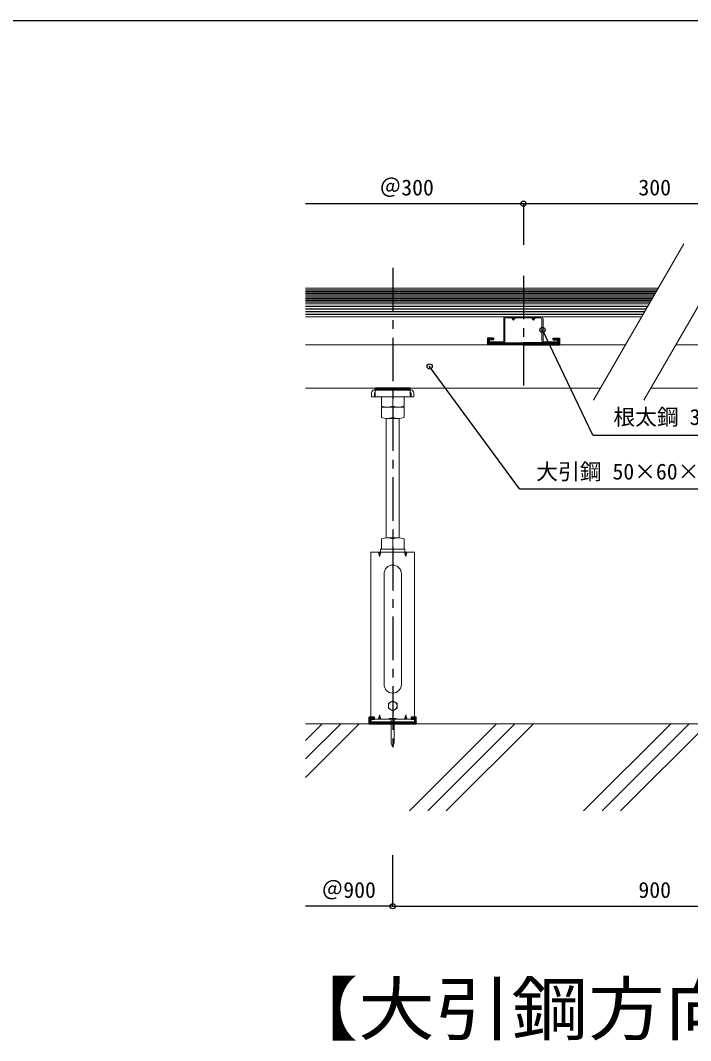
# Model space of a CAD drawing. Units: millimetres, scale not verified. Extents: x -2066 to 2059, y -1474 to 1400.
# Drawn here: x 38 to 807, y 229 to 1400 of the extents above; entities that cross this region are included whole.
import ezdxf
from ezdxf.enums import TextEntityAlignment as Align

# ---------------------------------------------------------------- set-up
doc = ezdxf.new("R2010")
doc.units = ezdxf.units.MM
doc.header["$LTSCALE"] = 10
doc.header["$PDMODE"] = 32
doc.header["$PDSIZE"] = 6
doc.linetypes.add('CHAIN1', pattern=[8, 5, -1, 1, -1])
for name, color, linetype in [('0-0_中心線', 4, 'CHAIN1'), ('0-2_太線１', 3, 'Continuous'), ('0-4_細線', 4, 'Continuous'), ('0-5_寸法', 4, 'Continuous'), ('0-6_文字', 7, 'Continuous'), ('F-1_中線', 7, 'Continuous')]:
    doc.layers.add(name, color=color, linetype=linetype)
doc.layers.add('0-1_中線', color=7, linetype='Continuous', lineweight=18)
doc.styles.add('ＭＳ ゴシック', font='')
doc.styles.get('ＭＳ ゴシック').set_extended_font_data('MS Gothic')

msp = doc.modelspace()

# ---------------------------------------------------------------- linework, layer by layer
at = {"layer": '0-0_中心線'}
for p, q in [((464.92, 1115.87), (464.92, 562.94)), ((614.92, 1106.97), (614.92, 980.88))]:
    msp.add_line(p, q, dxfattribs=at)
at = {"layer": '0-1_中線'}
for p, q in [((798.92, 1143.48), (695.44, 964.25)), ((856.65, 1143.48), (753.17, 964.25)), ((364.92, 1092.88), (769.7, 1092.88)), ((364.92, 1074.88), (759.31, 1074.88)), ((364.92, 1059.88), (750.65, 1059.88)), ((592.42, 1057.48), (592.42, 1032.28)), ((593.62, 1057.48), (593.62, 1032.28)), ((594.82, 1059.88), (601.92, 1059.88)), ((601.32, 1058.68), (594.82, 1058.68)), ((635.02, 1059.88), (627.92, 1059.88)), ((628.52, 1058.68), (635.02, 1058.68)), ((636.22, 1057.48), (636.22, 1032.28)), ((637.42, 1057.48), (637.42, 1032.28)), ((575.62, 1031.08), (575.62, 1029.88)), ((591.22, 1031.08), (575.62, 1031.08)), ((364.92, 1027.88), (732.18, 1027.88)), ((575.62, 1029.88), (591.22, 1029.88)), ((654.22, 1029.88), (638.62, 1029.88)), ((789.91, 1027.88), (1364.92, 1027.88)), ((364.92, 977.88), (703.31, 977.88)), ((440.72, 967.88), (440.72, 972.68)), ((485.92, 975.88), (443.92, 975.88)), ((443.92, 967.88), (443.92, 972.68)), ((443.92, 972.68), (444.92, 972.68)), ((444.92, 975.88), (444.92, 967.88)), ((476.18, 975.88), (453.66, 975.88)), ((471.42, 975.88), (458.42, 975.88)), ((484.92, 967.88), (484.92, 975.88)), ((485.92, 972.68), (484.92, 972.68)), ((485.92, 967.88), (485.92, 972.68)), ((489.12, 967.88), (489.12, 972.68)), ((761.04, 977.88), (1364.92, 977.88)), ((440.72, 967.88), (443.92, 967.88)), ((484.92, 967.88), (444.92, 967.88)), ((451.92, 967.88), (451.92, 957.48)), ((464.92, 957.48), (464.92, 967.88)), ((477.92, 957.48), (477.92, 967.88)), ((489.12, 967.88), (485.92, 967.88)), ((451.92, 956.31), (451.92, 944.48)), ((451.92, 956.31), (477.92, 956.31)), ((471.42, 956.31), (458.42, 956.31)), ((464.92, 944.48), (464.92, 956.31)), ((477.92, 944.48), (477.92, 956.31)), ((457.42, 943.34), (472.42, 943.34)), ((457.42, 943.34), (457.42, 806.24)), ((472.42, 943.34), (472.42, 806.24)), ((458.42, 806.24), (471.42, 806.24)), ((464.92, 805.08), (464.92, 793.24)), ((439.92, 789.87), (489.92, 789.87)), ((439.92, 789.87), (439.92, 600.28)), ((449.92, 784.87), (451.26, 789.87)), ((449.92, 789.64), (451.26, 789.87)), ((450.92, 790.37), (450.92, 792.74)), ((450.92, 789.87), (478.92, 789.87)), ((478.42, 793.24), (451.42, 793.24)), ((478.42, 789.87), (451.42, 789.87)), ((478.92, 792.74), (478.92, 790.37)), ((479.92, 784.87), (481.26, 789.87)), ((479.92, 789.64), (481.26, 789.87)), ((489.92, 789.87), (489.92, 600.28)), ((454.92, 764.87), (454.92, 638.07)), ((474.92, 764.87), (474.92, 638.07)), ((464.92, 619.25), (459.92, 616.36)), ((459.92, 616.36), (459.92, 610.58)), ((459.92, 610.58), (464.92, 607.7)), ((469.92, 616.36), (464.92, 619.25)), ((464.92, 607.7), (469.92, 610.58)), ((469.92, 610.58), (469.92, 616.36)), ((439.92, 598.07), (489.92, 598.07)), ((449.92, 603.07), (448.58, 598.07)), ((449.92, 598.31), (448.58, 598.07)), ((460.92, 599.07), (460.92, 598.07)), ((463.07, 597.07), (463.07, 571.07)), ((466.77, 597.07), (466.77, 571.07)), ((479.92, 603.07), (478.58, 598.07)), ((479.92, 598.31), (478.58, 598.07)), ((384.01, 592.88), (364.92, 573.79)), ((405.22, 592.88), (364.92, 552.58)), ((426.43, 592.88), (364.92, 531.36)), ((364.92, 592.88), (1374.92, 592.88)), ((584.01, 592.88), (484.01, 492.88)), ((605.22, 592.88), (505.22, 492.88)), ((626.43, 592.88), (526.43, 492.88)), ((784.01, 592.88), (684.01, 492.88)), ((805.22, 592.88), (705.22, 492.88)), ((826.43, 592.88), (726.43, 492.88)), ((464.83, 566.33), (463.07, 571.07)), ((465.01, 566.33), (466.77, 571.07))]:
    msp.add_line(p, q, dxfattribs=at)
for points in [[(601.32, 1058.68), (603.42, 1055.88), (605.52, 1058.68), (614.92, 1058.68)], [(601.92, 1059.88), (603.42, 1057.88), (604.92, 1059.88), (614.92, 1059.88)], [(627.92, 1059.88), (626.42, 1057.88), (624.92, 1059.88), (614.92, 1059.88)], [(628.52, 1058.68), (626.42, 1055.88), (624.32, 1058.68), (614.92, 1058.68)], [(638.62, 1031.08), (654.22, 1031.08), (654.22, 1029.88)], [(451.92, 805.08), (451.92, 793.24), (477.92, 793.24), (477.92, 805.08)], [(460.92, 599.07), (468.92, 599.07), (468.92, 598.07), (464.92, 598.07), (460.92, 598.07)]]:
    msp.add_lwpolyline(points, dxfattribs=at)
for points in [[(449.92, 784.87), (448.58, 789.87), (449.92, 789.64)], [(479.92, 789.64), (479.92, 784.87), (478.58, 789.87)], [(449.92, 598.31), (449.92, 603.07), (451.26, 598.07)], [(479.92, 603.07), (481.26, 598.07), (479.92, 598.31)]]:
    msp.add_lwpolyline(points, close=True, dxfattribs=at)
msp.add_circle((464.92, 613.47), 5, dxfattribs=at)
for centre, radius, start, end in [((594.82, 1057.48), 2.4, 90, 180), ((594.82, 1057.48), 1.2, 90, 180), ((635.02, 1057.48), 2.4, 0, 90), ((635.02, 1057.48), 1.2, 0, 90), ((591.22, 1032.28), 1.2, 270, 0), ((591.22, 1032.28), 2.4, 270, 0), ((638.62, 1032.28), 2.4, 180, 270), ((638.62, 1032.28), 1.2, 180, 270), ((443.92, 972.68), 3.2, 90, 180), ((485.92, 972.68), 3.2, 0, 90), ((458.42, 975.09), 18.77, 249.74384, 290.25616), ((471.42, 975.09), 18.77, 249.74384, 290.25616), ((458.42, 962.09), 18.77, 249.74384, 290.25616), ((471.42, 962.09), 18.77, 249.74384, 290.25616), ((458.42, 787.46), 18.77, 69.74384, 110.25616), ((471.42, 787.46), 18.77, 69.74384, 110.25616), ((451.42, 792.74), 0.5, 90, 180), ((451.42, 790.37), 0.5, 180, 270), ((478.42, 792.74), 0.5, 0, 90), ((478.42, 790.37), 0.5, 270, 0), ((464.92, 764.87), 10, 0, 180), ((464.92, 638.07), 10, 180, 0), ((462.07, 597.07), 1, 0, 90), ((467.77, 597.07), 1, 90, 180), ((464.92, 566.36), 0.1, 200.30446, 339.69553)]:
    msp.add_arc(centre, radius, start, end, dxfattribs=at)
at = {"layer": '0-2_太線１'}
for p, q in [((364.92, 1071.88), (757.58, 1071.88)), ((364.92, 1068.88), (755.85, 1068.88)), ((364.92, 1065.88), (754.11, 1065.88)), ((364.92, 1062.88), (752.38, 1062.88)), ((580.62, 1035.38), (573.62, 1035.38)), ((573.62, 1035.38), (573.62, 1027.88)), ((573.62, 1034.79), (574.21, 1035.38)), ((573.62, 1034.09), (574.91, 1035.38)), ((573.62, 1033.38), (575.62, 1035.38)), ((573.62, 1032.67), (576.33, 1035.38)), ((573.62, 1031.96), (577.03, 1035.38)), ((573.62, 1031.26), (575.62, 1033.26)), ((573.62, 1030.55), (575.62, 1032.55)), ((573.62, 1029.84), (575.62, 1031.84)), ((573.62, 1029.14), (575.62, 1031.14)), ((573.62, 1028.43), (575.62, 1030.43)), ((575.74, 1033.38), (577.74, 1035.38)), ((576.45, 1033.38), (578.45, 1035.38)), ((577.16, 1033.38), (579.16, 1035.38)), ((577.86, 1033.38), (579.86, 1035.38)), ((578.57, 1033.38), (580.57, 1035.38)), ((579.28, 1033.38), (580.62, 1034.72)), ((579.98, 1033.38), (580.62, 1034.01)), ((649.22, 1033.38), (649.22, 1035.38)), ((649.22, 1034.73), (649.87, 1035.38)), ((649.22, 1034.03), (650.57, 1035.38)), ((649.28, 1033.38), (651.28, 1035.38)), ((649.99, 1033.38), (651.99, 1035.38)), ((650.69, 1033.38), (652.69, 1035.38)), ((651.4, 1033.38), (653.4, 1035.38)), ((652.11, 1033.38), (654.11, 1035.38)), ((652.27, 1027.88), (656.22, 1031.83)), ((652.82, 1033.38), (654.82, 1035.38)), ((652.97, 1027.88), (656.22, 1031.13)), ((653.52, 1033.38), (655.52, 1035.38)), ((653.68, 1027.88), (656.22, 1030.42)), ((654.22, 1033.37), (656.22, 1035.37)), ((654.22, 1032.66), (656.22, 1034.66)), ((654.22, 1031.95), (656.22, 1033.95)), ((654.22, 1031.25), (656.22, 1033.25)), ((654.22, 1030.58), (654.22, 1029.88)), ((654.24, 1030.56), (656.22, 1032.54)), ((614.92, 1027.88), (573.62, 1027.88)), ((573.78, 1027.88), (575.78, 1029.88)), ((574.48, 1027.88), (576.48, 1029.88)), ((575.19, 1027.88), (577.19, 1029.88)), ((575.62, 1029.88), (614.92, 1029.88)), ((575.9, 1027.88), (577.9, 1029.88)), ((576.61, 1027.88), (578.61, 1029.88)), ((577.31, 1027.88), (579.31, 1029.88)), ((578.02, 1027.88), (580.02, 1029.88)), ((578.73, 1027.88), (580.73, 1029.88)), ((579.43, 1027.88), (581.43, 1029.88)), ((580.14, 1027.88), (582.14, 1029.88)), ((580.85, 1027.88), (582.85, 1029.88)), ((581.56, 1027.88), (583.56, 1029.88)), ((582.26, 1027.88), (584.26, 1029.88)), ((582.97, 1027.88), (584.97, 1029.88)), ((583.68, 1027.88), (585.68, 1029.88)), ((584.38, 1027.88), (586.38, 1029.88)), ((585.09, 1027.88), (587.09, 1029.88)), ((585.8, 1027.88), (587.8, 1029.88)), ((586.5, 1027.88), (588.5, 1029.88)), ((587.21, 1027.88), (589.21, 1029.88)), ((587.92, 1027.88), (589.92, 1029.88)), ((588.63, 1027.88), (590.63, 1029.88)), ((589.33, 1027.88), (591.33, 1029.88)), ((590.04, 1027.88), (592.04, 1029.88)), ((590.75, 1027.88), (592.75, 1029.88)), ((591.45, 1027.88), (593.45, 1029.88)), ((592.16, 1027.88), (594.16, 1029.88)), ((592.87, 1027.88), (594.87, 1029.88)), ((593.58, 1027.88), (595.58, 1029.88)), ((594.28, 1027.88), (596.28, 1029.88)), ((594.99, 1027.88), (596.99, 1029.88)), ((595.7, 1027.88), (597.7, 1029.88)), ((596.4, 1027.88), (598.4, 1029.88)), ((597.11, 1027.88), (599.11, 1029.88)), ((597.82, 1027.88), (599.82, 1029.88)), ((598.53, 1027.88), (600.53, 1029.88)), ((599.23, 1027.88), (601.23, 1029.88)), ((599.94, 1027.88), (601.94, 1029.88)), ((600.65, 1027.88), (602.65, 1029.88)), ((601.35, 1027.88), (603.35, 1029.88)), ((602.06, 1027.88), (604.06, 1029.88)), ((602.77, 1027.88), (604.77, 1029.88)), ((603.48, 1027.88), (605.48, 1029.88)), ((604.18, 1027.88), (606.18, 1029.88)), ((604.89, 1027.88), (606.89, 1029.88)), ((605.6, 1027.88), (607.6, 1029.88)), ((606.3, 1027.88), (608.3, 1029.88)), ((607.01, 1027.88), (609.01, 1029.88)), ((607.72, 1027.88), (609.72, 1029.88)), ((608.43, 1027.88), (610.43, 1029.88)), ((609.13, 1027.88), (611.13, 1029.88)), ((609.84, 1027.88), (611.84, 1029.88)), ((610.55, 1027.88), (612.55, 1029.88)), ((611.25, 1027.88), (613.25, 1029.88)), ((611.96, 1027.88), (613.96, 1029.88)), ((612.67, 1027.88), (614.67, 1029.88)), ((613.38, 1027.88), (615.38, 1029.88)), ((614.08, 1027.88), (616.08, 1029.88)), ((614.79, 1027.88), (616.79, 1029.88)), ((654.22, 1029.88), (614.92, 1029.88)), ((614.92, 1027.88), (656.22, 1027.88)), ((615.5, 1027.88), (617.5, 1029.88)), ((616.2, 1027.88), (618.2, 1029.88)), ((616.91, 1027.88), (618.91, 1029.88)), ((617.62, 1027.88), (619.62, 1029.88)), ((618.32, 1027.88), (620.32, 1029.88)), ((619.03, 1027.88), (621.03, 1029.88)), ((619.74, 1027.88), (621.74, 1029.88)), ((620.45, 1027.88), (622.45, 1029.88)), ((621.15, 1027.88), (623.15, 1029.88)), ((621.86, 1027.88), (623.86, 1029.88)), ((622.57, 1027.88), (624.57, 1029.88)), ((623.27, 1027.88), (625.27, 1029.88)), ((623.98, 1027.88), (625.98, 1029.88)), ((624.69, 1027.88), (626.69, 1029.88)), ((625.4, 1027.88), (627.4, 1029.88)), ((626.1, 1027.88), (628.1, 1029.88)), ((626.81, 1027.88), (628.81, 1029.88)), ((627.52, 1027.88), (629.52, 1029.88)), ((628.22, 1027.88), (630.22, 1029.88)), ((628.93, 1027.88), (630.93, 1029.88)), ((629.64, 1027.88), (631.64, 1029.88)), ((630.35, 1027.88), (632.35, 1029.88)), ((631.05, 1027.88), (633.05, 1029.88)), ((631.76, 1027.88), (633.76, 1029.88)), ((632.47, 1027.88), (634.47, 1029.88)), ((633.17, 1027.88), (635.17, 1029.88)), ((633.88, 1027.88), (635.88, 1029.88)), ((634.59, 1027.88), (636.59, 1029.88)), ((635.3, 1027.88), (637.3, 1029.88)), ((636, 1027.88), (638, 1029.88)), ((636.71, 1027.88), (638.71, 1029.88)), ((637.42, 1027.88), (639.42, 1029.88)), ((638.12, 1027.88), (640.12, 1029.88)), ((638.83, 1027.88), (640.83, 1029.88)), ((639.54, 1027.88), (641.54, 1029.88)), ((640.25, 1027.88), (642.25, 1029.88)), ((640.95, 1027.88), (642.95, 1029.88)), ((641.66, 1027.88), (643.66, 1029.88)), ((642.37, 1027.88), (644.37, 1029.88)), ((643.07, 1027.88), (645.07, 1029.88)), ((643.78, 1027.88), (645.78, 1029.88)), ((644.49, 1027.88), (646.49, 1029.88)), ((645.19, 1027.88), (647.19, 1029.88)), ((645.9, 1027.88), (647.9, 1029.88)), ((646.61, 1027.88), (648.61, 1029.88)), ((647.32, 1027.88), (649.32, 1029.88)), ((648.02, 1027.88), (650.02, 1029.88)), ((648.73, 1027.88), (650.73, 1029.88)), ((649.44, 1027.88), (651.44, 1029.88)), ((650.14, 1027.88), (652.14, 1029.88)), ((650.85, 1027.88), (652.85, 1029.88)), ((651.56, 1027.88), (653.56, 1029.88)), ((654.39, 1027.88), (656.22, 1029.71)), ((655.09, 1027.88), (656.22, 1029)), ((655.8, 1027.88), (656.22, 1028.3)), ((484.92, 977.88), (444.92, 977.88)), ((444.92, 975.88), (444.92, 977.88)), ((445.1, 977.88), (444.92, 977.7)), ((446.55, 977.88), (444.92, 976.32)), ((444.92, 975.88), (484.92, 975.88)), ((448, 977.88), (445.91, 975.88)), ((449.44, 977.88), (447.35, 975.88)), ((450.89, 977.88), (448.8, 975.88)), ((450.89, 977.88), (448.8, 975.88)), ((450.89, 977.88), (448.8, 975.88)), ((452.33, 977.88), (450.24, 975.88)), ((453.78, 977.88), (451.69, 975.88)), ((455.22, 977.88), (453.14, 975.88)), ((456.67, 977.88), (454.58, 975.88)), ((456.67, 977.88), (454.58, 975.88)), ((456.67, 977.88), (454.58, 975.88)), ((456.67, 977.88), (454.58, 975.88)), ((458.12, 977.88), (456.03, 975.88)), ((459.56, 977.88), (457.47, 975.88)), ((461.01, 977.88), (458.92, 975.88)), ((462.45, 977.88), (460.36, 975.88)), ((463.9, 977.88), (461.81, 975.88)), ((463.9, 977.88), (461.81, 975.88)), ((465.34, 977.88), (463.26, 975.88)), ((466.79, 977.88), (464.7, 975.88)), ((468.24, 977.88), (466.15, 975.88)), ((469.68, 977.88), (467.59, 975.88)), ((471.13, 977.88), (469.04, 975.88)), ((471.13, 977.88), (469.04, 975.88)), ((472.57, 977.88), (470.48, 975.88)), ((474.02, 977.88), (471.93, 975.88)), ((475.46, 977.88), (473.38, 975.88)), ((476.91, 977.88), (474.82, 975.88)), ((478.36, 977.88), (476.27, 975.88)), ((479.8, 977.88), (477.71, 975.88)), ((481.25, 977.88), (479.16, 975.88)), ((481.25, 977.88), (479.16, 975.88)), ((482.69, 977.88), (480.6, 975.88)), ((484.14, 977.88), (482.05, 975.88)), ((484.92, 977.24), (483.5, 975.88)), ((484.92, 975.88), (484.92, 977.88)), ((443.92, 600.28), (437.92, 600.28)), ((437.92, 600.28), (437.92, 592.88)), ((438.55, 600.27), (437.92, 599.65)), ((439.96, 600.27), (437.92, 598.23)), ((441.38, 600.27), (437.92, 596.82)), ((437.92, 592.88), (437.92, 600.27)), ((439.92, 597.4), (437.92, 595.4)), ((439.92, 598.28), (439.92, 594.87)), ((442.79, 600.27), (440.79, 598.28)), ((443.92, 599.99), (442.21, 598.28)), ((443.92, 598.58), (443.62, 598.28)), ((443.92, 598.28), (443.92, 600.28)), ((486.63, 600.28), (485.92, 599.56)), ((488.05, 600.28), (486.05, 598.28)), ((489.46, 600.28), (487.46, 598.28)), ((490.88, 600.28), (488.88, 598.28)), ((491.92, 599.91), (489.92, 597.91)), ((491.92, 598.49), (489.92, 596.49)), ((489.92, 598.28), (489.92, 594.87)), ((491.92, 597.08), (489.92, 595.08)), ((439.92, 595.99), (437.92, 593.99)), ((440.22, 594.87), (438.22, 592.88)), ((441.63, 594.87), (439.64, 592.88)), ((443.05, 594.87), (441.05, 592.88)), ((444.46, 594.87), (442.46, 592.88)), ((445.87, 594.87), (443.88, 592.88)), ((447.29, 594.87), (445.29, 592.88)), ((448.7, 594.87), (446.71, 592.88)), ((450.12, 594.87), (448.12, 592.88)), ((451.53, 594.87), (449.54, 592.88)), ((452.95, 594.87), (450.95, 592.88)), ((454.36, 594.87), (452.36, 592.88)), ((455.77, 594.87), (453.78, 592.88)), ((457.19, 594.87), (455.19, 592.88)), ((458.6, 594.87), (456.61, 592.88)), ((460.02, 594.87), (458.02, 592.88)), ((461.43, 594.87), (459.44, 592.88)), ((462.85, 594.87), (460.85, 592.88)), ((464.26, 594.87), (462.26, 592.88)), ((465.67, 594.87), (463.68, 592.88)), ((467.09, 594.87), (465.09, 592.88)), ((468.5, 594.87), (466.51, 592.88)), ((469.92, 594.87), (467.92, 592.88)), ((467.92, 592.88), (467.92, 592.87)), ((471.33, 594.87), (469.34, 592.88)), ((472.74, 594.87), (470.75, 592.88)), ((474.16, 594.87), (472.16, 592.88)), ((475.57, 594.87), (473.58, 592.88)), ((476.99, 594.87), (474.99, 592.88)), ((478.4, 594.87), (476.41, 592.88)), ((479.82, 594.87), (477.82, 592.88)), ((481.23, 594.87), (479.23, 592.88)), ((482.64, 594.87), (480.65, 592.88)), ((484.06, 594.87), (482.06, 592.88)), ((485.47, 594.87), (483.48, 592.88)), ((486.89, 594.87), (484.89, 592.88)), ((484.89, 592.88), (484.89, 592.87)), ((488.3, 594.87), (486.31, 592.88)), ((489.72, 594.87), (487.72, 592.88)), ((491.92, 595.66), (489.13, 592.88)), ((491.92, 594.25), (490.55, 592.88))]:
    msp.add_line(p, q, dxfattribs=at)
for points in [[(580.62, 1035.38), (580.62, 1033.38), (575.62, 1033.38), (575.62, 1029.88)], [(649.22, 1035.38), (656.22, 1035.38), (656.22, 1027.88)], [(649.22, 1033.38), (654.21, 1033.38), (654.22, 1033.38), (654.22, 1030.58)], [(437.92, 592.88), (491.92, 592.88), (491.92, 600.28), (485.92, 600.28)], [(439.92, 594.87), (439.92, 598.28), (443.92, 598.28)], [(489.92, 598.07), (489.92, 594.87), (439.92, 594.87)], [(485.92, 600.28), (485.92, 598.28), (489.92, 598.28), (489.92, 598.07)]]:
    msp.add_lwpolyline(points, dxfattribs=at)
at = {"layer": '0-4_細線'}
for p, q in [((364.92, 1090.88), (768.55, 1090.88)), ((364.92, 1088.88), (767.39, 1088.88)), ((364.92, 1086.88), (766.24, 1086.88)), ((364.92, 1084.88), (765.08, 1084.88)), ((364.92, 1082.88), (763.93, 1082.88)), ((364.92, 1080.88), (762.77, 1080.88)), ((364.92, 1078.88), (761.62, 1078.88)), ((364.92, 1076.88), (760.47, 1076.88))]:
    msp.add_line(p, q, dxfattribs=at)
at = {"layer": '0-5_寸法'}
for p, q in [((614.92, 1189.61), (364.92, 1189.61)), ((914.92, 1189.61), (614.92, 1189.61)), ((614.92, 1189.61), (614.92, 1142.28)), ((464.92, 383.52), (464.92, 442.26)), ((464.92, 383.52), (364.92, 383.52)), ((464.92, 383.52), (1064.92, 383.52))]:
    msp.add_line(p, q, dxfattribs=at)
at = {"layer": '0-5_寸法', "color": 7}
for p in [(614.92, 1189.61), (464.92, 383.52)]:
    msp.add_point(p, dxfattribs=at)
at = {"layer": '0-6_文字'}
for p, q in [((694.75, 923.84), (636.82, 1044.88)), ((610.26, 862.43), (507.27, 1002.88)), ((694.75, 923.84), (1023.01, 923.84)), ((610.26, 862.43), (891.56, 862.43))]:
    msp.add_line(p, q, dxfattribs=at)
for p in [(636.82, 1044.88), (507.27, 1002.88)]:
    msp.add_point(p, dxfattribs=at)
at = {"layer": 'F-1_中線'}
msp.add_line((-2066.45, 1399.98), (2058.55, 1399.98), dxfattribs=at)

# ---------------------------------------------------------------- texts
at = {"layer": '0-5_寸法', "color": 7, "style": 'ＭＳ ゴシック'}
for s, p in [('＠300', (449.73, 1193.61)), ('300', (746.92, 1193.61)), ('＠900', (383.18, 387.52)), ('900', (746.92, 387.52))]:
    msp.add_text(s, height=18.33, dxfattribs=at).set_placement(p, align=Align.BOTTOM_LEFT)
at = {"layer": '0-6_文字', "style": 'ＭＳ ゴシック'}
for s, p in [('根太鋼 30×45×18×ｔ1.2', (718.17, 930.2)), ('大引鋼 50×60×ｔ1.6', (629.66, 867.59))]:
    msp.add_text(s, height=18.33, dxfattribs=at).set_placement(p, align=Align.BOTTOM_LEFT)
at = {"layer": '0-6_文字', "style": 'ＭＳ ゴシック', "width": 1.1}
msp.add_text('【大引鋼方向壁際納まり図】', height=58.65, dxfattribs=at).set_placement((337.21, 218.57), align=Align.BOTTOM_LEFT)

doc.saveas('drawing.dxf')
